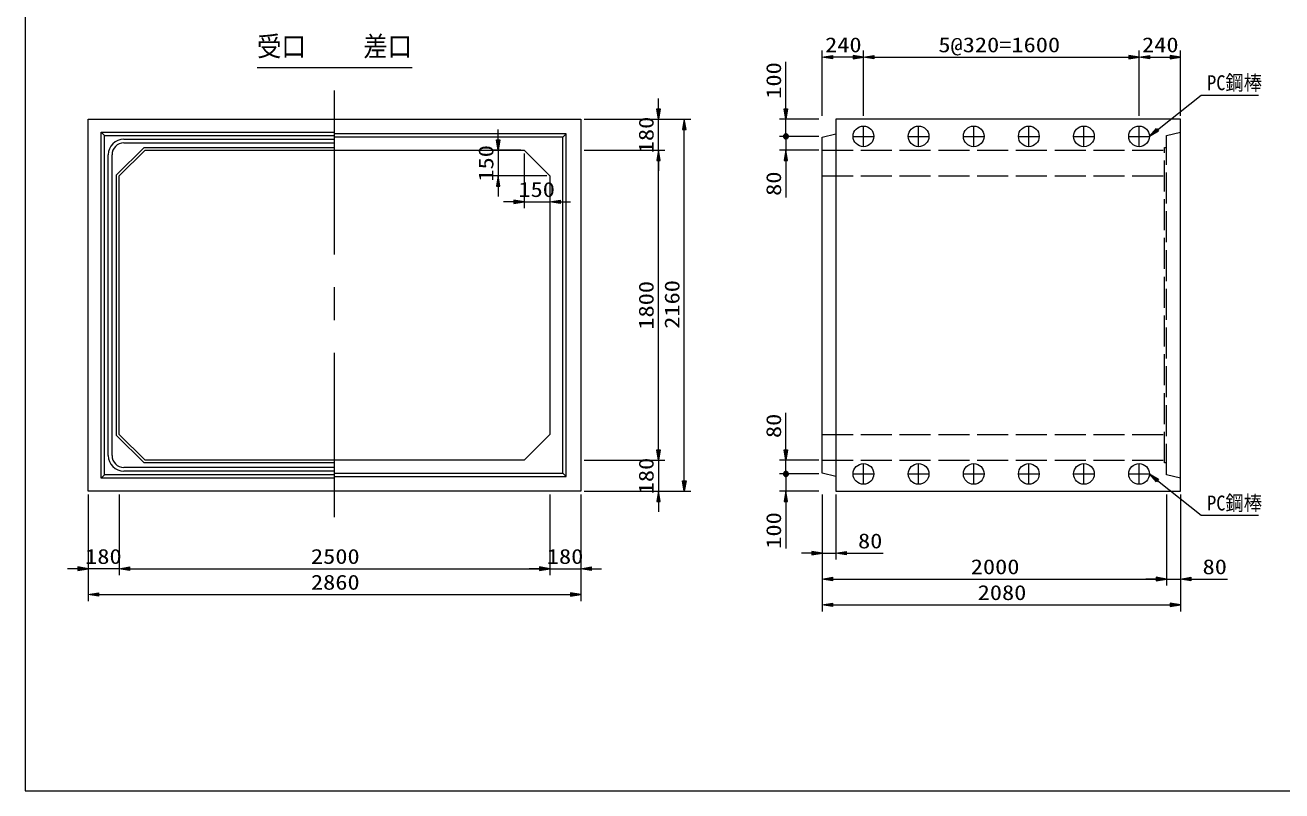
# Model space of a CAD drawing. Units: millimetres on the paper. Extents: x 18 to 410, y 10 to 287.
# Drawn here: x 18 to 261.2, y 10 to 158.2 of the extents above; entities that cross this region are included whole.
import ezdxf
from ezdxf.enums import TextEntityAlignment as Align

# ---------------------------------------------------------------- set-up
doc = ezdxf.new("R2010")
doc.units = ezdxf.units.MM
doc.linetypes.add('DASHED', pattern=[7.5, 6, -1.5])
doc.linetypes.add('USER1', pattern=[50.8, 31.75, -6.35, 6.35, -6.35])
for name, color, linetype, lineweight in [('0_7', 7, 'Continuous', 13), ('Layer1', 3, 'Continuous', 13), ('Layer2', 6, 'USER1', 13), ('Layer3', 7, 'Continuous', 13), ('Layer4', 4, 'DASHED', 13), ('Layer7', 9, 'Continuous', 13)]:
    doc.layers.add(name, color=color, linetype=linetype, lineweight=lineweight)
doc.styles.add('ＭＳ ゴシック', font='')
doc.styles.get('ＭＳ ゴシック').set_extended_font_data('MS Gothic')

msp = doc.modelspace()

# ---------------------------------------------------------------- hatches: boundary and pattern name
at = {"layer": 'Layer1'}
for points in [[(174.208, 152.325), (174.208, 151.658), (172.208, 151.992)], [(178.208, 152.325), (178.208, 151.658), (180.208, 151.992)], [(182.208, 152.325), (182.208, 151.658), (180.208, 151.992)], [(231.542, 152.325), (231.542, 151.658), (233.542, 151.992)], [(235.542, 152.325), (235.542, 151.658), (233.542, 151.992)], [(239.542, 152.325), (239.542, 151.658), (241.542, 151.992)], [(140.208, 141.992), (140.875, 141.992), (140.542, 139.992)], [(164.875, 141.992), (165.542, 141.992), (165.208, 139.992)], [(145.208, 137.992), (145.875, 137.992), (145.542, 139.992)], [(165.239, 137.14), (165.148, 137.135), (165.089, 137.123), (165.032, 137.105), (164.977, 137.079), (164.926, 137.047), (164.88, 137.008), (164.838, 136.964), (164.803, 136.916), (164.774, 136.863), (164.752, 136.807), (164.737, 136.748), (164.729, 136.688), (164.729, 136.628), (164.737, 136.568), (164.752, 136.51), (164.774, 136.454), (164.803, 136.401), (164.838, 136.352), (164.88, 136.308), (164.926, 136.27), (164.977, 136.238), (165.032, 136.212), (165.089, 136.193), (165.178, 136.176), (165.208, 136.178), (165.208, 136.658)], [(165.239, 137.14), (165.148, 137.135), (165.089, 137.123), (165.032, 137.105), (164.977, 137.079), (164.926, 137.047), (164.88, 137.008), (164.838, 136.964), (164.803, 136.916), (164.774, 136.863), (164.752, 136.807), (164.737, 136.748), (164.729, 136.688), (164.729, 136.628), (164.737, 136.568), (164.752, 136.51), (164.774, 136.454), (164.803, 136.401), (164.838, 136.352), (164.88, 136.308), (164.926, 136.27), (164.977, 136.238), (165.032, 136.212), (165.089, 136.193), (165.178, 136.176), (165.208, 136.178), (165.208, 136.658)], [(165.178, 136.176), (165.268, 136.182), (165.328, 136.193), (165.385, 136.212), (165.44, 136.238), (165.49, 136.27), (165.537, 136.308), (165.578, 136.352), (165.614, 136.401), (165.643, 136.454), (165.665, 136.51), (165.68, 136.568), (165.687, 136.628), (165.687, 136.688), (165.68, 136.748), (165.665, 136.807), (165.643, 136.863), (165.614, 136.916), (165.578, 136.964), (165.537, 137.008), (165.49, 137.047), (165.44, 137.079), (165.385, 137.105), (165.328, 137.123), (165.239, 137.14), (165.208, 137.138), (165.208, 136.658)], [(165.178, 136.176), (165.268, 136.182), (165.328, 136.193), (165.385, 136.212), (165.44, 136.238), (165.49, 136.27), (165.537, 136.308), (165.578, 136.352), (165.614, 136.401), (165.643, 136.454), (165.665, 136.51), (165.68, 136.568), (165.687, 136.628), (165.687, 136.688), (165.68, 136.748), (165.665, 136.807), (165.643, 136.863), (165.614, 136.916), (165.578, 136.964), (165.537, 137.008), (165.49, 137.047), (165.44, 137.079), (165.385, 137.105), (165.328, 137.123), (165.239, 137.14), (165.208, 137.138), (165.208, 136.658)], [(237.312, 137.647), (235.542, 136.658), (236.895, 138.168)], [(109.208, 135.992), (109.875, 135.992), (109.542, 133.992)], [(140.208, 131.992), (140.875, 131.992), (140.542, 133.992)], [(140.208, 131.992), (140.875, 131.992), (140.542, 133.992)], [(164.875, 131.992), (165.542, 131.992), (165.208, 133.992)], [(109.208, 126.992), (109.875, 126.992), (109.542, 128.992)], [(112.542, 124.325), (112.542, 123.658), (114.542, 123.992)], [(121.542, 124.325), (121.542, 123.658), (119.542, 123.992)], [(140.208, 75.992), (140.875, 75.992), (140.542, 73.992)], [(140.208, 75.992), (140.875, 75.992), (140.542, 73.992)], [(164.875, 75.992), (165.542, 75.992), (165.208, 73.992)], [(165.239, 71.807), (165.148, 71.801), (165.089, 71.79), (165.032, 71.771), (164.977, 71.746), (164.926, 71.713), (164.88, 71.675), (164.838, 71.631), (164.803, 71.582), (164.774, 71.529), (164.752, 71.473), (164.737, 71.415), (164.729, 71.355), (164.729, 71.295), (164.737, 71.235), (164.752, 71.177), (164.774, 71.121), (164.803, 71.068), (164.838, 71.019), (164.88, 70.975), (164.926, 70.937), (164.977, 70.904), (165.032, 70.879), (165.089, 70.86), (165.178, 70.843), (165.208, 70.845), (165.208, 71.325)], [(165.239, 71.807), (165.148, 71.801), (165.089, 71.79), (165.032, 71.771), (164.977, 71.746), (164.926, 71.713), (164.88, 71.675), (164.838, 71.631), (164.803, 71.582), (164.774, 71.529), (164.752, 71.473), (164.737, 71.415), (164.729, 71.355), (164.729, 71.295), (164.737, 71.235), (164.752, 71.177), (164.774, 71.121), (164.803, 71.068), (164.838, 71.019), (164.88, 70.975), (164.926, 70.937), (164.977, 70.904), (165.032, 70.879), (165.089, 70.86), (165.178, 70.843), (165.208, 70.845), (165.208, 71.325)], [(165.178, 70.843), (165.268, 70.849), (165.328, 70.86), (165.385, 70.879), (165.44, 70.904), (165.49, 70.937), (165.537, 70.975), (165.578, 71.019), (165.614, 71.068), (165.643, 71.121), (165.665, 71.177), (165.68, 71.235), (165.687, 71.295), (165.687, 71.355), (165.68, 71.415), (165.665, 71.473), (165.643, 71.529), (165.614, 71.582), (165.578, 71.631), (165.537, 71.675), (165.49, 71.713), (165.44, 71.746), (165.385, 71.771), (165.328, 71.79), (165.239, 71.807), (165.208, 71.805), (165.208, 71.325)], [(165.178, 70.843), (165.268, 70.849), (165.328, 70.86), (165.385, 70.879), (165.44, 70.904), (165.49, 70.937), (165.537, 70.975), (165.578, 71.019), (165.614, 71.068), (165.643, 71.121), (165.665, 71.177), (165.68, 71.235), (165.687, 71.295), (165.687, 71.355), (165.68, 71.415), (165.665, 71.473), (165.643, 71.529), (165.614, 71.582), (165.578, 71.631), (165.537, 71.675), (165.49, 71.713), (165.44, 71.746), (165.385, 71.771), (165.328, 71.79), (165.239, 71.807), (165.208, 71.805), (165.208, 71.325)], [(236.895, 69.815), (235.542, 71.325), (237.312, 70.336)], [(145.208, 69.992), (145.875, 69.992), (145.542, 67.992)], [(140.208, 65.992), (140.875, 65.992), (140.542, 67.992)], [(164.875, 65.992), (165.542, 65.992), (165.208, 67.992)], [(170.208, 56.325), (170.208, 55.658), (172.208, 55.992)], [(176.875, 56.325), (176.875, 55.658), (174.875, 55.992)], [(28.208, 53.325), (28.208, 52.658), (30.208, 52.992)], [(38.208, 53.325), (38.208, 52.658), (36.208, 52.992)], [(38.208, 53.325), (38.208, 52.658), (36.208, 52.992)], [(117.542, 53.325), (117.542, 52.658), (119.542, 52.992)], [(117.542, 53.325), (117.542, 52.658), (119.542, 52.992)], [(127.542, 53.325), (127.542, 52.658), (125.542, 52.992)], [(174.208, 51.325), (174.208, 50.658), (172.208, 50.992)], [(236.875, 51.325), (236.875, 50.658), (238.875, 50.992)], [(236.875, 51.325), (236.875, 50.658), (238.875, 50.992)], [(243.542, 51.325), (243.542, 50.658), (241.542, 50.992)], [(32.208, 48.325), (32.208, 47.658), (30.208, 47.992)], [(123.542, 48.325), (123.542, 47.658), (125.542, 47.992)], [(174.208, 46.325), (174.208, 45.658), (172.208, 45.992)], [(239.542, 46.325), (239.542, 45.658), (241.542, 45.992)]]:
    msp.add_hatch(color=256, dxfattribs=at).paths.add_polyline_path(points)

# ---------------------------------------------------------------- linework, layer by layer
at = {"layer": '0_7'}
for p, q in [((18, 287), (18, 10)), ((18, 10), (410, 10))]:
    msp.add_line(p, q, dxfattribs=at)
at = {"layer": 'Layer1'}
for p, q in [((172.208, 140.617), (172.208, 153.242)), ((180.208, 140.617), (180.208, 153.242)), ((180.208, 140.617), (180.208, 153.242)), ((233.542, 140.617), (233.542, 153.242)), ((233.542, 140.617), (233.542, 153.242)), ((241.542, 140.617), (241.542, 153.242)), ((165.208, 141.992), (165.208, 151.07)), ((178.208, 151.992), (174.208, 151.992)), ((182.208, 151.992), (231.542, 151.992)), ((235.542, 151.992), (239.542, 151.992)), ((140.542, 141.992), (140.542, 143.992)), ((237.103, 137.908), (245.542, 144.658)), ((245.542, 144.658), (246.542, 144.658)), ((246.542, 144.658), (256.63, 144.658)), ((126.167, 139.992), (141.792, 139.992)), ((126.167, 139.992), (146.792, 139.992)), ((140.542, 133.992), (140.542, 139.992)), ((171.583, 139.992), (163.958, 139.992)), ((165.208, 138.658), (165.208, 140.658)), ((165.208, 136.658), (165.208, 139.992)), ((165.208, 136.658), (165.208, 138.658)), ((109.542, 135.992), (109.542, 137.992)), ((145.542, 69.992), (145.542, 137.992)), ((171.583, 136.658), (163.958, 136.658)), ((171.583, 136.658), (163.958, 136.658)), ((165.208, 136.658), (165.208, 133.992)), ((165.208, 136.658), (165.208, 134.658)), ((113.917, 133.992), (108.292, 133.992)), ((109.542, 133.992), (109.542, 128.992)), ((126.167, 133.992), (141.792, 133.992)), ((126.167, 133.992), (141.792, 133.992)), ((171.583, 133.992), (163.958, 133.992)), ((165.208, 134.658), (165.208, 132.658)), ((114.542, 133.367), (114.542, 122.742)), ((140.542, 131.992), (140.542, 129.992)), ((140.542, 75.992), (140.542, 131.992)), ((165.208, 131.992), (165.208, 124.856)), ((118.917, 128.992), (108.292, 128.992)), ((109.542, 126.992), (109.542, 124.992)), ((119.542, 128.367), (119.542, 122.742)), ((112.542, 123.992), (110.542, 123.992)), ((114.542, 123.992), (119.542, 123.992)), ((121.542, 123.992), (123.542, 123.992)), ((165.208, 75.992), (165.208, 83.127)), ((140.542, 75.992), (140.542, 77.992)), ((126.167, 73.992), (141.792, 73.992)), ((126.167, 73.992), (141.792, 73.992)), ((140.542, 73.992), (140.542, 67.992)), ((171.583, 73.992), (163.958, 73.992)), ((165.208, 73.325), (165.208, 75.325)), ((165.208, 71.325), (165.208, 73.992)), ((165.208, 71.325), (165.208, 73.325)), ((171.583, 71.325), (163.958, 71.325)), ((171.583, 71.325), (163.958, 71.325)), ((165.208, 71.325), (165.208, 67.992)), ((165.208, 71.325), (165.208, 69.325)), ((165.208, 69.325), (165.208, 67.325)), ((237.103, 70.076), (245.542, 63.325)), ((30.208, 67.367), (30.208, 51.742)), ((30.208, 67.367), (30.208, 46.742)), ((36.208, 67.367), (36.208, 51.742)), ((36.208, 67.367), (36.208, 51.742)), ((119.542, 67.367), (119.542, 51.742)), ((119.542, 67.367), (119.542, 51.742)), ((125.542, 67.367), (125.542, 51.742)), ((125.542, 67.367), (125.542, 46.742)), ((126.167, 67.992), (141.792, 67.992)), ((126.167, 67.992), (146.792, 67.992)), ((140.542, 65.992), (140.542, 63.992)), ((171.583, 67.992), (163.958, 67.992)), ((165.208, 65.992), (165.208, 56.913)), ((172.208, 67.367), (172.208, 54.742)), ((172.208, 67.367), (172.208, 49.742)), ((172.208, 67.367), (172.208, 44.742)), ((174.875, 67.367), (174.875, 54.742)), ((238.875, 67.367), (238.875, 49.742)), ((238.875, 67.367), (238.875, 49.742)), ((241.542, 67.367), (241.542, 49.742)), ((241.542, 67.367), (241.542, 44.742)), ((245.542, 63.325), (246.542, 63.325)), ((246.542, 63.325), (256.63, 63.325)), ((170.208, 55.992), (168.208, 55.992)), ((172.208, 55.992), (174.875, 55.992)), ((176.875, 55.992), (184.011, 55.992)), ((28.208, 52.992), (26.208, 52.992)), ((36.208, 52.992), (30.208, 52.992)), ((38.208, 52.992), (117.542, 52.992)), ((38.208, 52.992), (40.208, 52.992)), ((117.542, 52.992), (115.542, 52.992)), ((119.542, 52.992), (125.542, 52.992)), ((127.542, 52.992), (129.542, 52.992)), ((174.208, 50.992), (236.875, 50.992)), ((236.875, 50.992), (234.875, 50.992)), ((238.875, 50.992), (241.542, 50.992)), ((243.542, 50.992), (250.677, 50.992)), ((32.208, 47.992), (123.542, 47.992)), ((174.208, 45.992), (239.542, 45.992))]:
    msp.add_line(p, q, dxfattribs=at)
for points in [[(174.208, 152.325), (174.208, 151.658), (172.208, 151.992)], [(178.208, 152.325), (178.208, 151.658), (180.208, 151.992)], [(182.208, 152.325), (182.208, 151.658), (180.208, 151.992)], [(231.542, 152.325), (231.542, 151.658), (233.542, 151.992)], [(235.542, 152.325), (235.542, 151.658), (233.542, 151.992)], [(239.542, 152.325), (239.542, 151.658), (241.542, 151.992)], [(140.208, 141.992), (140.875, 141.992), (140.542, 139.992)], [(164.875, 141.992), (165.542, 141.992), (165.208, 139.992)], [(145.208, 137.992), (145.875, 137.992), (145.542, 139.992)], [(165.239, 137.14), (165.148, 137.135), (165.089, 137.123), (165.032, 137.105), (164.977, 137.079), (164.926, 137.047), (164.88, 137.008), (164.838, 136.964), (164.803, 136.916), (164.774, 136.863), (164.752, 136.807), (164.737, 136.748), (164.729, 136.688), (164.729, 136.628), (164.737, 136.568), (164.752, 136.51), (164.774, 136.454), (164.803, 136.401), (164.838, 136.352), (164.88, 136.308), (164.926, 136.27), (164.977, 136.238), (165.032, 136.212), (165.089, 136.193), (165.178, 136.176), (165.208, 136.178), (165.208, 136.658)], [(165.239, 137.14), (165.148, 137.135), (165.089, 137.123), (165.032, 137.105), (164.977, 137.079), (164.926, 137.047), (164.88, 137.008), (164.838, 136.964), (164.803, 136.916), (164.774, 136.863), (164.752, 136.807), (164.737, 136.748), (164.729, 136.688), (164.729, 136.628), (164.737, 136.568), (164.752, 136.51), (164.774, 136.454), (164.803, 136.401), (164.838, 136.352), (164.88, 136.308), (164.926, 136.27), (164.977, 136.238), (165.032, 136.212), (165.089, 136.193), (165.178, 136.176), (165.208, 136.178), (165.208, 136.658)], [(165.178, 136.176), (165.268, 136.182), (165.328, 136.193), (165.385, 136.212), (165.44, 136.238), (165.49, 136.27), (165.537, 136.308), (165.578, 136.352), (165.614, 136.401), (165.643, 136.454), (165.665, 136.51), (165.68, 136.568), (165.687, 136.628), (165.687, 136.688), (165.68, 136.748), (165.665, 136.807), (165.643, 136.863), (165.614, 136.916), (165.578, 136.964), (165.537, 137.008), (165.49, 137.047), (165.44, 137.079), (165.385, 137.105), (165.328, 137.123), (165.239, 137.14), (165.208, 137.138), (165.208, 136.658)], [(165.178, 136.176), (165.268, 136.182), (165.328, 136.193), (165.385, 136.212), (165.44, 136.238), (165.49, 136.27), (165.537, 136.308), (165.578, 136.352), (165.614, 136.401), (165.643, 136.454), (165.665, 136.51), (165.68, 136.568), (165.687, 136.628), (165.687, 136.688), (165.68, 136.748), (165.665, 136.807), (165.643, 136.863), (165.614, 136.916), (165.578, 136.964), (165.537, 137.008), (165.49, 137.047), (165.44, 137.079), (165.385, 137.105), (165.328, 137.123), (165.239, 137.14), (165.208, 137.138), (165.208, 136.658)], [(237.312, 137.647), (235.542, 136.658), (236.895, 138.168)], [(109.208, 135.992), (109.875, 135.992), (109.542, 133.992)], [(140.208, 131.992), (140.875, 131.992), (140.542, 133.992)], [(140.208, 131.992), (140.875, 131.992), (140.542, 133.992)], [(164.875, 131.992), (165.542, 131.992), (165.208, 133.992)], [(109.208, 126.992), (109.875, 126.992), (109.542, 128.992)], [(112.542, 124.325), (112.542, 123.658), (114.542, 123.992)], [(121.542, 124.325), (121.542, 123.658), (119.542, 123.992)], [(140.208, 75.992), (140.875, 75.992), (140.542, 73.992)], [(140.208, 75.992), (140.875, 75.992), (140.542, 73.992)], [(164.875, 75.992), (165.542, 75.992), (165.208, 73.992)], [(165.239, 71.807), (165.148, 71.801), (165.089, 71.79), (165.032, 71.771), (164.977, 71.746), (164.926, 71.713), (164.88, 71.675), (164.838, 71.631), (164.803, 71.582), (164.774, 71.529), (164.752, 71.473), (164.737, 71.415), (164.729, 71.355), (164.729, 71.295), (164.737, 71.235), (164.752, 71.177), (164.774, 71.121), (164.803, 71.068), (164.838, 71.019), (164.88, 70.975), (164.926, 70.937), (164.977, 70.904), (165.032, 70.879), (165.089, 70.86), (165.178, 70.843), (165.208, 70.845), (165.208, 71.325)], [(165.239, 71.807), (165.148, 71.801), (165.089, 71.79), (165.032, 71.771), (164.977, 71.746), (164.926, 71.713), (164.88, 71.675), (164.838, 71.631), (164.803, 71.582), (164.774, 71.529), (164.752, 71.473), (164.737, 71.415), (164.729, 71.355), (164.729, 71.295), (164.737, 71.235), (164.752, 71.177), (164.774, 71.121), (164.803, 71.068), (164.838, 71.019), (164.88, 70.975), (164.926, 70.937), (164.977, 70.904), (165.032, 70.879), (165.089, 70.86), (165.178, 70.843), (165.208, 70.845), (165.208, 71.325)], [(165.178, 70.843), (165.268, 70.849), (165.328, 70.86), (165.385, 70.879), (165.44, 70.904), (165.49, 70.937), (165.537, 70.975), (165.578, 71.019), (165.614, 71.068), (165.643, 71.121), (165.665, 71.177), (165.68, 71.235), (165.687, 71.295), (165.687, 71.355), (165.68, 71.415), (165.665, 71.473), (165.643, 71.529), (165.614, 71.582), (165.578, 71.631), (165.537, 71.675), (165.49, 71.713), (165.44, 71.746), (165.385, 71.771), (165.328, 71.79), (165.239, 71.807), (165.208, 71.805), (165.208, 71.325)], [(165.178, 70.843), (165.268, 70.849), (165.328, 70.86), (165.385, 70.879), (165.44, 70.904), (165.49, 70.937), (165.537, 70.975), (165.578, 71.019), (165.614, 71.068), (165.643, 71.121), (165.665, 71.177), (165.68, 71.235), (165.687, 71.295), (165.687, 71.355), (165.68, 71.415), (165.665, 71.473), (165.643, 71.529), (165.614, 71.582), (165.578, 71.631), (165.537, 71.675), (165.49, 71.713), (165.44, 71.746), (165.385, 71.771), (165.328, 71.79), (165.239, 71.807), (165.208, 71.805), (165.208, 71.325)], [(236.895, 69.815), (235.542, 71.325), (237.312, 70.336)], [(145.208, 69.992), (145.875, 69.992), (145.542, 67.992)], [(140.208, 65.992), (140.875, 65.992), (140.542, 67.992)], [(164.875, 65.992), (165.542, 65.992), (165.208, 67.992)], [(170.208, 56.325), (170.208, 55.658), (172.208, 55.992)], [(176.875, 56.325), (176.875, 55.658), (174.875, 55.992)], [(28.208, 53.325), (28.208, 52.658), (30.208, 52.992)], [(38.208, 53.325), (38.208, 52.658), (36.208, 52.992)], [(38.208, 53.325), (38.208, 52.658), (36.208, 52.992)], [(117.542, 53.325), (117.542, 52.658), (119.542, 52.992)], [(117.542, 53.325), (117.542, 52.658), (119.542, 52.992)], [(127.542, 53.325), (127.542, 52.658), (125.542, 52.992)], [(174.208, 51.325), (174.208, 50.658), (172.208, 50.992)], [(236.875, 51.325), (236.875, 50.658), (238.875, 50.992)], [(236.875, 51.325), (236.875, 50.658), (238.875, 50.992)], [(243.542, 51.325), (243.542, 50.658), (241.542, 50.992)], [(32.208, 48.325), (32.208, 47.658), (30.208, 47.992)], [(123.542, 48.325), (123.542, 47.658), (125.542, 47.992)], [(174.208, 46.325), (174.208, 45.658), (172.208, 45.992)], [(239.542, 46.325), (239.542, 45.658), (241.542, 45.992)]]:
    msp.add_lwpolyline(points, close=True, dxfattribs=at)
at = {"layer": 'Layer2'}
msp.add_line((77.875, 62.992), (77.875, 149.992), dxfattribs=at)
at = {"layer": 'Layer3'}
for p, q in [((30.208, 67.992), (30.208, 139.992)), ((30.208, 139.992), (125.542, 139.992)), ((125.542, 139.992), (125.542, 67.992)), ((241.542, 139.992), (174.875, 139.992)), ((174.875, 139.992), (174.875, 67.992)), ((180.208, 134.658), (180.208, 138.658)), ((190.875, 134.658), (190.875, 138.658)), ((201.542, 134.658), (201.542, 138.658)), ((212.208, 134.658), (212.208, 138.658)), ((222.875, 134.658), (222.875, 138.658)), ((233.542, 134.658), (233.542, 138.658)), ((241.542, 67.992), (241.542, 139.992)), ((32.708, 70.492), (32.708, 137.492)), ((32.708, 137.492), (77.875, 137.492)), ((32.708, 137.492), (33.375, 136.825)), ((33.375, 71.158), (33.375, 136.825)), ((33.375, 136.825), (77.875, 136.825)), ((122.708, 137.158), (77.875, 137.158)), ((122.042, 136.492), (77.875, 136.492)), ((122.708, 137.158), (122.042, 136.492)), ((122.042, 71.492), (122.042, 136.492)), ((122.708, 70.825), (122.708, 137.158)), ((172.208, 136.492), (174.875, 137.158)), ((172.208, 71.492), (172.208, 136.492)), ((178.208, 136.658), (182.208, 136.658)), ((188.875, 136.658), (192.875, 136.658)), ((199.542, 136.658), (203.542, 136.658)), ((210.208, 136.658), (214.208, 136.658)), ((220.875, 136.658), (224.875, 136.658)), ((231.542, 136.658), (235.542, 136.658)), ((35.708, 129.199), (41.001, 134.492)), ((36.208, 128.992), (41.208, 133.992)), ((37.108, 136.125), (77.875, 136.125)), ((37.108, 135.392), (77.875, 135.392)), ((41.001, 134.492), (77.875, 134.492)), ((41.208, 133.992), (114.542, 133.992)), ((114.542, 133.992), (119.542, 128.992)), ((34.075, 74.892), (34.075, 133.092)), ((34.808, 74.892), (34.808, 133.092)), ((35.708, 78.785), (35.708, 129.199)), ((36.208, 78.992), (36.208, 128.992)), ((119.542, 128.992), (119.542, 78.992)), ((41.001, 73.492), (35.708, 78.785)), ((41.208, 73.992), (36.208, 78.992)), ((119.542, 78.992), (114.542, 73.992)), ((77.875, 73.492), (41.001, 73.492)), ((114.542, 73.992), (41.208, 73.992)), ((180.208, 69.325), (180.208, 73.325)), ((190.875, 69.325), (190.875, 73.325)), ((201.542, 69.325), (201.542, 73.325)), ((212.208, 69.325), (212.208, 73.325)), ((222.875, 69.325), (222.875, 73.325)), ((233.542, 69.325), (233.542, 73.325)), ((32.708, 70.492), (33.375, 71.158)), ((77.875, 71.158), (33.375, 71.158)), ((77.875, 72.592), (37.108, 72.592)), ((77.875, 71.858), (37.108, 71.858)), ((77.875, 71.492), (122.042, 71.492)), ((77.875, 70.825), (122.708, 70.825)), ((122.708, 70.825), (122.042, 71.492)), ((174.875, 70.825), (172.208, 71.492)), ((178.208, 71.325), (182.208, 71.325)), ((188.875, 71.325), (192.875, 71.325)), ((199.542, 71.325), (203.542, 71.325)), ((210.208, 71.325), (214.208, 71.325)), ((220.875, 71.325), (224.875, 71.325)), ((231.542, 71.325), (235.542, 71.325)), ((77.875, 70.492), (32.708, 70.492)), ((125.542, 67.992), (30.208, 67.992)), ((174.875, 67.992), (241.542, 67.992))]:
    msp.add_line(p, q, dxfattribs=at)
for centre in [(180.208, 136.658), (190.875, 136.658), (201.542, 136.658), (212.208, 136.658), (222.875, 136.658), (233.542, 136.658), (180.208, 71.325), (190.875, 71.325), (201.542, 71.325), (212.208, 71.325), (222.875, 71.325), (233.542, 71.325)]:
    msp.add_circle(centre, 2, dxfattribs=at)
for centre, radius, start, end in [((37.108, 133.092), 3.033, 90, 180), ((37.108, 133.092), 2.3, 90, 180), ((37.108, 74.892), 3.033, 180, 270), ((37.108, 74.892), 2.3, 180, 270)]:
    msp.add_arc(centre, radius, start, end, dxfattribs=at)
at = {"layer": 'Layer4'}
for p, q in [((238.875, 136.825), (241.542, 137.492)), ((238.875, 71.158), (238.875, 136.825)), ((172.208, 133.992), (238.475, 133.992)), ((238.475, 73.492), (238.475, 134.492)), ((238.475, 134.492), (238.875, 134.492)), ((172.208, 128.992), (238.475, 128.992)), ((172.208, 78.992), (238.475, 78.992)), ((172.208, 73.992), (238.475, 73.992)), ((238.875, 73.492), (238.475, 73.492)), ((241.542, 70.492), (238.875, 71.158))]:
    msp.add_line(p, q, dxfattribs=at)
at = {"layer": 'Layer7'}
msp.add_line((62.875, 149.992), (92.875, 149.992), dxfattribs=at)

# ---------------------------------------------------------------- texts
at = {"layer": 'Layer1', "color": 9, "style": 'ＭＳ ゴシック'}
for s, width, p in [('240', 1.2, (172.78, 152.062)), ('5@320=1600', 1.2, (194.704, 152.062)), ('240', 1.2, (234.113, 152.062)), ('PC鋼棒', 0.9, (246.71, 144.728)), ('150', 1.2, (113.442, 124.062)), ('PC鋼棒', 0.9, (246.71, 63.395)), ('80', 1.2, (179.157, 56.062)), ('180', 1.2, (29.608, 53.062)), ('2500', 1.2, (73.304, 53.062)), ('180', 1.2, (118.942, 53.062)), ('2000', 1.2, (200.97, 51.062)), ('80', 1.2, (245.824, 51.062)), ('2860', 1.2, (73.304, 48.062)), ('2080', 1.2, (202.304, 46.062))]:
    msp.add_text(s, height=2.886, dxfattribs=dict(at, width=width)).set_placement(p, align=Align.BOTTOM_LEFT)
at = {"layer": 'Layer1', "color": 9, "style": 'ＭＳ ゴシック', "width": 1.2}
for s, p in [('100', (165.138, 143.931)), ('180', (140.472, 133.392)), ('150', (109.472, 127.892)), ('80', (165.138, 125.138)), ('1800', (140.472, 99.249)), ('2160', (145.472, 99.42)), ('80', (165.138, 78.274)), ('180', (140.472, 67.392)), ('100', (165.138, 56.852))]:
    msp.add_text(s, height=2.886, rotation=90, dxfattribs=at).set_placement(p, align=Align.BOTTOM_LEFT)
at = {"layer": 'Layer7', "style": 'ＭＳ ゴシック', "width": 0.9}
msp.add_text('受口', height=3.848, dxfattribs=at).set_placement((62.875, 150.992), align=Align.BOTTOM_LEFT)
msp.add_text('差口', height=3.848, dxfattribs=at).set_placement((92.875, 150.992), align=Align.BOTTOM_RIGHT)

doc.saveas('drawing.dxf')
